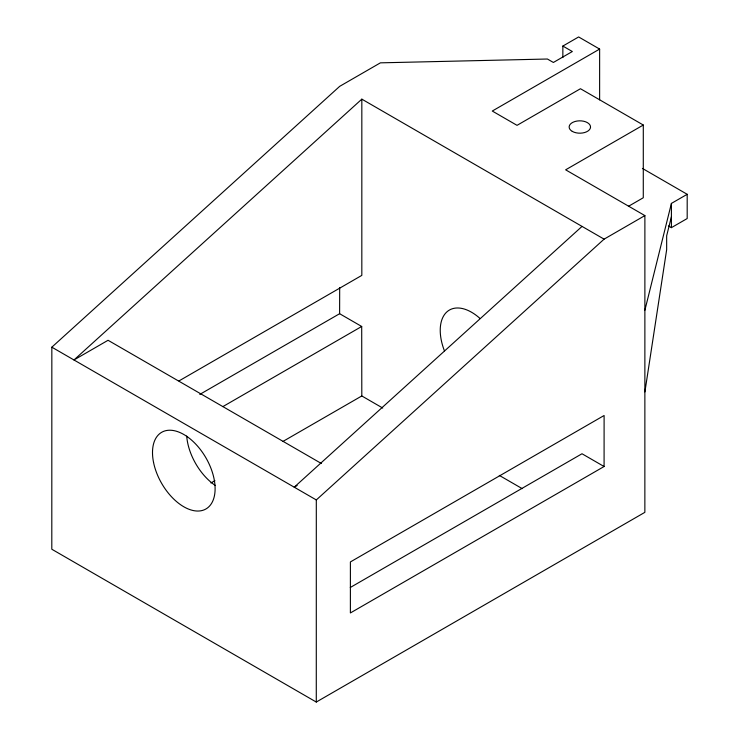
<?xml version="1.0" encoding="UTF-8"?>
<svg xmlns="http://www.w3.org/2000/svg" width="739" height="739" viewBox="0 0 739 739"><rect width="100%" height="100%" fill="white"/><g stroke="black" fill="none" stroke-linecap="round" stroke-linejoin="round"><path stroke-width="1.11" d="M599.625 99.848L599.634 49.079L578.637 36.95L562.859 46.058L572.328 51.527L553.382 62.464L547.414 59.018L380.4 62.843L339.691 86.343L51.841 347.182L51.804 549.234L316.283 702.05L644.861 512.339L644.888 215.594L565.64 169.822L643.299 125.03L643.281 197.756L628.418 206.338M316.283 702.05L316.31 499.943L604.096 239.15L644.888 215.594M604.096 239.15L361.833 99.146L361.824 275.388L178.967 380.936M562.85 57.596L562.859 46.058M687.196 194.302L687.187 218.541L671.409 227.649L671.409 203.41L687.196 194.302L642.413 168.418M199.779 394.423L339.617 313.706L339.681 287.6M604.086 466.521L604.105 415.503L350.397 561.936L350.388 612.954L604.086 466.521L581.999 453.755L350.268 587.505M644.898 391.91L666.661 249.662L666.661 235.824L671.409 216.721M644.879 310.241L671.409 203.41M361.833 99.146L73.974 359.967L108.06 340.282L321.345 463.482M582.036 226.402L294.233 487.186L297.152 485.505M599.634 49.079L492.276 111.044L517.032 125.344L580.466 88.726L643.299 125.03M222.873 406.607L361.704 326.472L361.805 395.956L382.728 408.048M210.92 482.973L214.92 480.664M282.871 441.479L361.805 395.956M668.416 225.931L671.409 227.649M339.617 313.706L361.704 326.472M499.296 475.399L522.214 488.636M51.841 347.182L316.31 499.943M215.169 485.384A44.266 25.56 60 0 1 186.708 436.075M444.416 350.803A44.266 25.579 60 0 1 446.716 312.043A44.266 25.579 60 0 1 479.657 318.149M153.564 462.512A44.266 25.56 60 0 0 205.922 508.977A44.266 25.56 60 0 0 191.909 440.398A44.266 25.56 60 0 0 153.564 462.512M572.272 131.376A10.697 6.18 0 0 0 590.175 128.604A10.697 6.18 0 0 0 577.067 121.039A10.697 6.18 0 0 0 572.272 131.376"/></g></svg>
